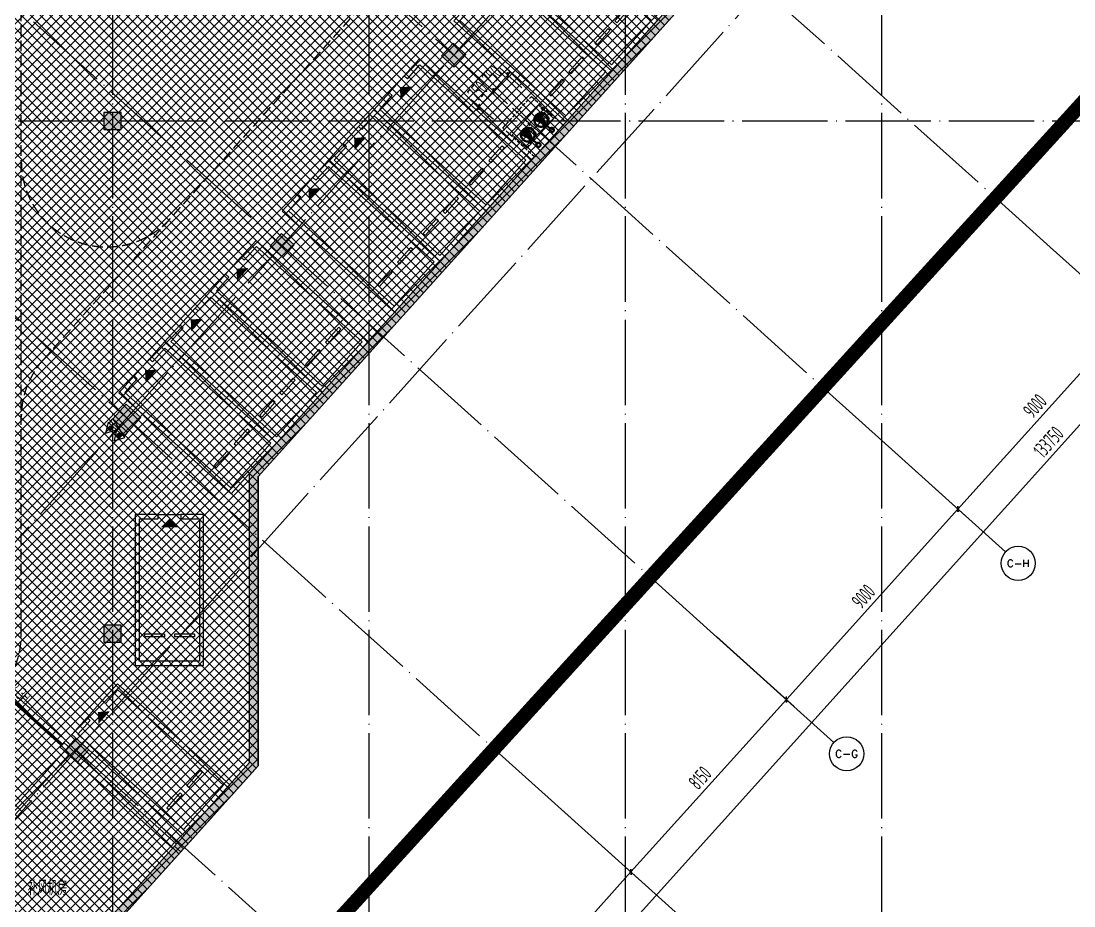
# Model space of a CAD drawing. Extents: x -473190 to 2138458, y -81875 to 2633646.
# Drawn here: x 31943 to 68907, y -16754 to 14318 of the extents above; entities that cross this region are included whole.
import ezdxf
from ezdxf.enums import TextEntityAlignment as Align

# ---------------------------------------------------------------- set-up
doc = ezdxf.new("R2010")
doc.units = 0
doc.header["$LTSCALE"] = 1000
for name, pattern in [('__DASH', [0.35, 0.25, -0.1]), ('ACAD_ISO05W100', [34, 24, -3, 0.5, -3, 0.5, -3]), ('DASH', [0.35, 0.25, -0.1]), ('DOTE', [2.42, 2, -0.2, 0.02, -0.2]), ('排水', [1.1, 1, -0.1])]:
    doc.linetypes.add(name, pattern=pattern)
for name, color, linetype in [('00-停车位', 67, 'Continuous'), ('A-COLUMN', 2, 'Continuous'), ('A-REDLINE', 1, 'ACAD_ISO05W100'), ('A-ROOM_NAME', 23, 'Continuous'), ('A-WALL', 2, 'Continuous'), ('A-WINDOW', 4, 'Continuous'), ('AXIS', 3, 'Continuous'), ('AXIS_TEXT', 7, 'Continuous'), ('DOOR_FIRE_TEXT', 7, 'Continuous'), ('DOTE', 1, 'DOTE'), ('PUB_DIM', 3, 'Continuous'), ('PUB_HATCH', 8, 'Continuous'), ('W-EQUIP_消火栓', 7, 'Continuous'), ('W-EQUIP_灭火器', 7, 'Continuous'), ('排水', 4, 'Continuous'), ('索引线', 252, 'Continuous'), ('车行线', 4, 'Continuous'), ('集水坑', 4, 'Continuous'), ('雨棚投影', 147, 'Continuous')]:
    doc.layers.add(name, color=color, linetype=linetype)
doc.layers.add('GPS-污水', color=2, linetype='排水', lineweight=40)
doc.styles.add('8B2_02', font='tssdeng.shx', dxfattribs={"width": 0.6, "bigfont": 'TSSDCHN.shx'})
doc.styles.add('_TCH_AXIS', font='COMPLEX', dxfattribs={"bigfont": 'GBCBIG'})
doc.styles.add('_TCH_DIM_T3', font='tssdeng.shx', dxfattribs={"width": 0.564706, "bigfont": '@@@tssdchn.shx'})
doc.styles.add('_TCH_WINDOW', font='tssdeng.shx', dxfattribs={"width": 0.8, "height": 3.5, "bigfont": 'tssdchn.shx'})
doc.styles.add('COMPLEX', font='COMPLEX.shx', dxfattribs={"width": 0.65})
doc.styles.get("Standard").update_dxf_attribs({"font": 'gbenor.shx', "bigfont": 'gbcbig.shx'})
doc.dimstyles.new('_TCH_ARCH&&150', dxfattribs={"dimtxt": 525, "dimasz": 150, "dimexe": 375, "dimexo": 450, "dimgap": 150, "dimtad": 1, "dimdec": 0, "dimzin": 0, "dimdsep": 46, "dimtxsty": '_TCH_DIM_T3', "dimblk": 'ARCHTICK', "dimcen": 0.09, "dimclrt": 7, "dimazin": 2, "dimtfac": 1, "dimtdec": 0, "dimtix": 1, "dimtmove": 2, "dimatfit": 3, "dimfxl": 0, "dimtolj": 1, "dimtzin": 0, "dimarcsym": 0})

# ---------------------------------------------------------------- blocks, each defined once
blk = doc.blocks.new('车位2400x5300')
at = {"layer": '00-停车位', "color": 251}
for p, q in [((-875, -1000), (-175, -1000)), ((-875, -1100), (-875, -1000)), ((-875, -1100), (-175, -1100)), ((-175, -1100), (-175, -1000)), ((175, -1000), (875, -1000)), ((175, -1100), (175, -1000)), ((175, -1100), (875, -1100)), ((875, -1100), (875, -1000)), ((400, -5300), (-400, -5300))]:
    blk.add_line(p, q, dxfattribs=at)
blk.add_lwpolyline([(400, -5150), (400, -5300), (1200, -5300), (1200, 0), (-1200, 0), (-1200, -5300), (-400, -5300), (-400, -5150), (-1050, -5150), (-1050, -150), (1050, -150), (1050, -5150), (400, -5150)], dxfattribs=at)
blk.add_lwpolyline([(0, -5150, 0, 600, 0), (0, -4850, 600, 600, 0)], format="xyseb", dxfattribs=at)
blk = doc.blocks.new('A$C796A13F6')
at = {"layer": '车行线', "linetype": '__DASH', "ltscale": 1.5}
for points in [[(-35879, -156171), (-3771, -120511, 0.185339), (-3000, -118503), (-3000, -3000)], [(-66275, -192613), (-61078, -192613, 0.212557), (-58849, -191620), (-37421, -167821, 0.185339), (-36650, -165814), (-36650, -73088)], [(-36650, -149212), (-36650, -149212, 0.687281), (-31421, -151219), (-31421, -151219)], [(-35879, -156171), (-35879, -156171, 0.185339), (-36650, -158179), (-36650, -158179)]]:
    blk.add_lwpolyline(points, format="xyb", dxfattribs=at)
blk = doc.blocks.new('$SB01_1')
h = blk.add_hatch(color=256)
h.dxf.hatch_style = 1
h.paths.add_polyline_path([(-0.381, -0.323), (0.5, 0), (-0.381, 0.323)])
h.paths.add_polyline_path([(0, 0), (0.002, 0), (0.002, 0.001), (0, 0.001)], flags=24)
h.paths.add_polyline_path([(0, -0.002), (0.003, -0.002), (0.003, -0.001), (0, -0.001)], flags=24)
h.paths.add_polyline_path([(0, -0.003), (0.003, -0.003), (0.003, -0.002), (0, -0.002)], flags=24)
for p, q in [((0.5, 0), (-0.381, 0.323)), ((-0.381, 0.323), (-0.381, -0.323)), ((0.5, 0), (-0.381, -0.323))]:
    blk.add_line(p, q)
blk.add_circle((0, 0), 0.5)
at = {"flags": 1}
for tag, p in [('UNIT', (0, 0)), ('SPEC', (0, -0.002)), ('WHAT', (0, -0.003))]:
    blk.add_attdef(tag, p, '', height=0.001, dxfattribs=at)
blk = doc.blocks.new('人防集水坑')
at = {"layer": 'GPS-污水', "linetype": '排水'}
for p, q in [((307486, 701151), (307284, 701151)), ((307486, 700451), (307284, 700451))]:
    blk.add_line(p, q, dxfattribs=at)
for centre in [(307561, 701151), (307561, 700451)]:
    blk.add_circle(centre, 75, dxfattribs=at)
at = {"layer": '集水坑', "linetype": 'DASH', "ltscale": 0.5}
blk.add_lwpolyline([(306241, 700051), (306241, 701551), (307741, 701551), (307741, 700051)], close=True, dxfattribs=at)
at = {"layer": '集水坑', "linetype": 'Continuous', "ltscale": 0.5}
for points in [[(306641, 701501), (306641, 700801), (307341, 700801), (307341, 701501)], [(306641, 700801), (306641, 700101), (307341, 700101), (307341, 700801)]]:
    blk.add_lwpolyline(points, close=True, dxfattribs=at)
at = {"layer": '集水坑', "linetype": 'DASH', "ltscale": 0.5}
for points in [[(307341, 700801), (307237, 701397), (306641, 701501)], [(307347, 700101), (307243, 700697), (306647, 700801)]]:
    blk.add_lwpolyline(points, dxfattribs=at)
at = {"layer": 'GPS-污水', "linetype": '排水', "xscale": -480.0000000000002, "yscale": 480.0000000000002, "zscale": 480.0000000000002, "rotation": 176.2535374729293}
for p in [(307045, 701164, 0), (307045, 700464, 0)]:
    blk.add_blockref('$SB01_1', p, dxfattribs=at)
blk = doc.blocks.new('_ArchTick')
at = {"color": 0, "linetype": 'ByBlock', "const_width": 0.4}
blk.add_lwpolyline([(-0.5, -0.5), (0.5, 0.5)], dxfattribs=at)
blk = doc.blocks.new('*D5279')
at = {"layer": 'Defpoints', "color": 0, "transparency": 16777216}
for p in [(138010, -175366), (138841, -176114), (138339, -176671)]:
    blk.add_point(p, dxfattribs=at)
at = {"layer": 'PUB_DIM', "color": 0, "lineweight": -2, "transparency": 16777216}
for p, q in [((138507, -175813), (137731, -175115)), ((137508, -175923), (138010, -175366)), ((138010, -175366), (138110, -175254)), ((138005, -176370), (137229, -175672)), ((137508, -175923), (137408, -176034))]:
    blk.add_line(p, q, dxfattribs=at)
at = {"layer": 'PUB_DIM', "color": 0, "lineweight": -2, "transparency": 16777216, "xscale": 150, "yscale": 150, "zscale": 150}
for p, rotation in [((138010, -175366), 227.9999999908041), ((137508, -175923), 47.99999999080414)]:
    blk.add_blockref('_ArchTick', p, dxfattribs=dict(at, rotation=rotation))
at = {"layer": 'PUB_DIM', "color": 7, "transparency": 16777216, "insert": (137452, -175368), "char_height": 525, "attachment_point": 5, "rotation": 48, "style": '_TCH_DIM_T3'}
blk.add_mtext('\\A1;750', dxfattribs=at)
blk = doc.blocks.new('*D5280')
at = {"layer": 'Defpoints', "color": 0, "transparency": 16777216}
for p in [(138512, -174808), (139343, -175557), (138841, -176114)]:
    blk.add_point(p, dxfattribs=at)
at = {"layer": 'PUB_DIM', "color": 0, "lineweight": -2, "transparency": 16777216}
for p, q in [((138010, -175366), (138512, -174808)), ((139008, -175255), (138233, -174557)), ((138512, -174808), (138612, -174697)), ((138507, -175813), (137731, -175115)), ((138010, -175366), (137910, -175477))]:
    blk.add_line(p, q, dxfattribs=at)
at = {"layer": 'PUB_DIM', "color": 0, "lineweight": -2, "transparency": 16777216, "xscale": 150, "yscale": 150, "zscale": 150}
for p, rotation in [((138512, -174808), 227.9999999908028), ((138010, -175366), 47.99999999080278)]:
    blk.add_blockref('_ArchTick', p, dxfattribs=dict(at, rotation=rotation))
at = {"layer": 'PUB_DIM', "color": 7, "transparency": 16777216, "insert": (137954, -174811), "char_height": 525, "attachment_point": 5, "rotation": 48, "style": '_TCH_DIM_T3'}
blk.add_mtext('\\A1;750', dxfattribs=at)
blk = doc.blocks.new('_AXISO')
blk.add_circle((0, 0), 0.5)
at = {"layer": 'AXIS_TEXT', "style": 'COMPLEX', "width": 1.041667}
blk.add_attdef('A', text='', height=0.56, dxfattribs=at).set_placement((-0.25, -0.28), (0.25, -0.28), align=Align.FIT)
blk = doc.blocks.new('*D5435')
at = {"layer": 'AXIS', "color": 0, "lineweight": -2, "transparency": 16777216}
for p, q in [((-92922, -106099), (-89299, -109361)), ((-179074, -208505), (-89577, -109110)), ((-182418, -205494), (-178795, -208756))]:
    blk.add_line(p, q, dxfattribs=at)
at = {"layer": 'Defpoints', "color": 0, "transparency": 16777216}
for p in [(-93256, -105798), (-89577, -109110), (-182752, -205193)]:
    blk.add_point(p, dxfattribs=at)
at = {"layer": 'AXIS', "color": 0, "lineweight": -2, "transparency": 16777216, "xscale": 150, "yscale": 150, "zscale": 150}
for p, rotation in [((-89577, -109110), 47.99999999999579), ((-179074, -208505), 227.9999999999958)]:
    blk.add_blockref('_ArchTick', p, dxfattribs=dict(at, rotation=rotation))
at = {"layer": 'AXIS', "color": 7, "transparency": 16777216, "insert": (-134632, -158532), "char_height": 525, "attachment_point": 5, "rotation": 48, "style": '_TCH_DIM_T3'}
blk.add_mtext('\\A1;133750', dxfattribs=at)
blk = doc.blocks.new('*D5440')
at = {"layer": 'AXIS', "color": 0, "lineweight": -2, "transparency": 16777216}
for p, q in [((-151738, -171421), (-149007, -173880)), ((-155877, -180949), (-149286, -173629)), ((-158329, -178741), (-155598, -181200))]:
    blk.add_line(p, q, dxfattribs=at)
at = {"layer": 'Defpoints', "color": 0, "transparency": 16777216}
for p in [(-152073, -171120), (-149286, -173629), (-158664, -178440)]:
    blk.add_point(p, dxfattribs=at)
at = {"layer": 'AXIS', "color": 0, "lineweight": -2, "transparency": 16777216, "xscale": 150, "yscale": 150, "zscale": 150}
for p, rotation in [((-149286, -173629), 47.99999999999579), ((-155877, -180949), 227.9999999999958)]:
    blk.add_blockref('_ArchTick', p, dxfattribs=dict(at, rotation=rotation))
at = {"layer": 'AXIS', "color": 7, "transparency": 16777216, "insert": (-152888, -177013), "char_height": 525, "attachment_point": 5, "rotation": 48, "style": '_TCH_DIM_T3'}
blk.add_mtext('\\A1;9850', dxfattribs=at)
blk = doc.blocks.new('*D5441')
at = {"layer": 'AXIS', "color": 0, "lineweight": -2, "transparency": 16777216}
for p, q in [((-146285, -165365), (-143554, -167824)), ((-149286, -173629), (-143832, -167573)), ((-151738, -171421), (-149007, -173880))]:
    blk.add_line(p, q, dxfattribs=at)
at = {"layer": 'Defpoints', "color": 0, "transparency": 16777216}
for p in [(-146619, -165063), (-143832, -167573), (-152073, -171120)]:
    blk.add_point(p, dxfattribs=at)
at = {"layer": 'AXIS', "color": 0, "lineweight": -2, "transparency": 16777216, "xscale": 150, "yscale": 150, "zscale": 150}
for p, rotation in [((-143832, -167573), 47.99999999999583), ((-149286, -173629), 227.9999999999959)]:
    blk.add_blockref('_ArchTick', p, dxfattribs=dict(at, rotation=rotation))
at = {"layer": 'AXIS', "color": 7, "transparency": 16777216, "insert": (-146866, -170325), "char_height": 525, "attachment_point": 5, "rotation": 48, "style": '_TCH_DIM_T3'}
blk.add_mtext('\\A1;8150', dxfattribs=at)
blk = doc.blocks.new('*D5442')
at = {"layer": 'AXIS', "color": 0, "lineweight": -2, "transparency": 16777216}
for p, q in [((-140263, -158676), (-137532, -161135)), ((-143832, -167573), (-137810, -160884)), ((-146285, -165365), (-143554, -167824))]:
    blk.add_line(p, q, dxfattribs=at)
at = {"layer": 'Defpoints', "color": 0, "transparency": 16777216}
for p in [(-140597, -158375), (-137810, -160884), (-146619, -165063)]:
    blk.add_point(p, dxfattribs=at)
at = {"layer": 'AXIS', "color": 0, "lineweight": -2, "transparency": 16777216, "xscale": 150, "yscale": 150, "zscale": 150}
for p, rotation in [((-137810, -160884), 47.99999999999573), ((-143832, -167573), 227.9999999999958)]:
    blk.add_blockref('_ArchTick', p, dxfattribs=dict(at, rotation=rotation))
at = {"layer": 'AXIS', "color": 7, "transparency": 16777216, "insert": (-141128, -163952), "char_height": 525, "attachment_point": 5, "rotation": 48, "style": '_TCH_DIM_T3'}
blk.add_mtext('\\A1;9000', dxfattribs=at)
blk = doc.blocks.new('*D5443')
at = {"layer": 'AXIS', "color": 0, "lineweight": -2, "transparency": 16777216}
for p, q in [((-134240, -151988), (-131509, -154447)), ((-137810, -160884), (-131788, -154196)), ((-140263, -158676), (-137532, -161135))]:
    blk.add_line(p, q, dxfattribs=at)
at = {"layer": 'Defpoints', "color": 0, "transparency": 16777216}
for p in [(-134575, -151687), (-131788, -154196), (-140597, -158375)]:
    blk.add_point(p, dxfattribs=at)
at = {"layer": 'AXIS', "color": 0, "lineweight": -2, "transparency": 16777216, "xscale": 150, "yscale": 150, "zscale": 150}
for p, rotation in [((-131788, -154196), 47.99999999999585), ((-137810, -160884), 227.9999999999959)]:
    blk.add_blockref('_ArchTick', p, dxfattribs=dict(at, rotation=rotation))
at = {"layer": 'AXIS', "color": 7, "transparency": 16777216, "insert": (-135106, -157264), "char_height": 525, "attachment_point": 5, "rotation": 48, "style": '_TCH_DIM_T3'}
blk.add_mtext('\\A1;9000', dxfattribs=at)
blk = doc.blocks.new('*D5444')
at = {"layer": 'AXIS', "color": 0, "lineweight": -2, "transparency": 16777216}
for p, q in [((-128218, -145300), (-125487, -147759)), ((-131788, -154196), (-125766, -147508)), ((-134240, -151988), (-131509, -154447))]:
    blk.add_line(p, q, dxfattribs=at)
at = {"layer": 'Defpoints', "color": 0, "transparency": 16777216}
for p in [(-128553, -144999), (-125766, -147508), (-134575, -151687)]:
    blk.add_point(p, dxfattribs=at)
at = {"layer": 'AXIS', "color": 0, "lineweight": -2, "transparency": 16777216, "xscale": 150, "yscale": 150, "zscale": 150}
for p, rotation in [((-125766, -147508), 47.99999999999585), ((-131788, -154196), 227.9999999999959)]:
    blk.add_blockref('_ArchTick', p, dxfattribs=dict(at, rotation=rotation))
at = {"layer": 'AXIS', "color": 7, "transparency": 16777216, "insert": (-129083, -150576), "char_height": 525, "attachment_point": 5, "rotation": 48, "style": '_TCH_DIM_T3'}
blk.add_mtext('\\A1;9000', dxfattribs=at)
blk = doc.blocks.new('$TwtSys$00000434')
for p, q in [((-0.5, 0.5), (-0.5, -0.5)), ((-0.5, -0.5), (0.5, 0.5)), ((0.5, 0.5), (-0.5, 0.5)), ((0.5, -0.5), (0.5, 0.5)), ((-0.5, -0.5), (0.5, -0.5))]:
    blk.add_line(p, q)
blk.add_solid([(0.5, -0.5), (0.5, 0.5), (-0.5, -0.5)])
blk = doc.blocks.new('$TwtSys$00000546')
h = blk.add_hatch()
h.set_pattern_fill('ANSI31', color=256, scale=200, style=0)
h.set_pattern_definition([(45, (-38543.802, -6670.83), (-17.67767, 17.67767), [])])
h.paths.add_polyline_path([(-65, 174), (65, 174), (65, 44), (-65, 44)])
for points in [[(0, 344), (-198, 0), (198, 0)], [(-65, 174), (65, 174), (65, 44), (-65, 44)]]:
    blk.add_lwpolyline(points, close=True)
blk = doc.blocks.new('_FZH')
blk.add_lwpolyline([(-0.5, -0.5), (0.5, -0.5), (0.5, 0.5), (-0.5, 0.5)], close=True)
at = {"layer": 'PUB_HATCH'}
blk.add_solid([(-0.5, -0.5), (0.5, -0.5), (-0.5, 0.5), (0.5, 0.5)], dxfattribs=at)
blk = doc.blocks.new('zzzzzzzzzzzzzzzz')
at = {"layer": 'PUB_HATCH'}
for points in [[(22056, -331629), (22356, -331744), (40883, -311168), (40660, -310968)], [(22056, -341791), (22356, -341906), (22356, -331744), (22056, -331629)], [(22356, -341906), (22056, -341791), (19416, -344723), (19639, -344924)], [(19639, -344924), (19416, -344723), (15000, -349628), (15223, -349829)]]:
    blk.add_hatch(color=256, dxfattribs=at).paths.add_polyline_path(points)
at = {"layer": 'A-WALL'}
for p, q in [((22056, -331629), (40660, -310968)), ((22356, -331744), (40883, -311168)), ((22056, -341791), (22056, -331629)), ((22356, -341906), (22356, -331744)), ((22056, -341791), (19416, -344723)), ((22356, -341906), (19639, -344924)), ((19416, -344723), (15000, -349628)), ((19639, -344924), (19416, -344723)), ((19639, -344924), (15223, -349829))]:
    blk.add_line(p, q, dxfattribs=at)
at = {"layer": 'A-COLUMN'}
for p, xscale, yscale, zscale, rotation in [((29219, -316949), 600.0000000000256, 600.0000000000256, 600.0000000000256, 47.99999999999824), ((17241, -319260), 600, 600, 600, 90), ((23197, -323637), 600.0000000000256, 600.0000000000256, 600.0000000000256, 47.99999999999824), ((17744, -329694), 700.000000000142, 700.000000000142, 700.000000000142, 47.99999999999633), ((17241, -337260), 600, 600, 600, 90), ((15983, -341363), 600.0000000000256, 600.0000000000256, 600.0000000000256, 47.99999999999824)]:
    blk.add_blockref('_FZH', p, dxfattribs=dict(at, xscale=xscale, yscale=yscale, zscale=zscale, rotation=rotation))
blk = doc.blocks.new('ADFASDF')
h = blk.add_hatch()
h.set_pattern_fill('ANSI37', color=8, scale=150)
h.set_pattern_definition([(45, (0, 0), (-168.3798, 168.3798), []), (135, (0, 0), (-168.3798, -168.3798), [])])
h.paths.add_polyline_path([(521397, 239186), (521397, 224886), (539697, 224886), (539697, 169261), (524947, 169261), (524947, 171211), (527822, 171211), (527922, 176611), (501318, 176611), (501125, 109884), (530547, 109887), (530547, 107449), (538188, 100503), (536147, 98236), (540086, 94690), (517812, 69953), (517812, 59790), (482108, 20136), (405247, 20136), (405247, 26086), (391997, 40436), (391997, 64736), (399997, 64738), (399997, 239186), (409022, 239186)])
blk.add_lwpolyline([(501318, 176611), (501125, 109884), (530547, 109887), (530547, 107449), (538188, 100503), (536147, 98236), (540086, 94690), (517812, 69953), (517812, 59790), (482108, 20136), (405247, 20136), (405247, 26086), (391997, 40436), (391997, 64736), (399997, 64738), (399997, 239186)])
blk = doc.blocks.new('$DorLib2D$00000213')
at = {"color": 0, "linetype": 'DASH', "const_width": 0.02}
blk.add_lwpolyline([(0.5, 0), (-0.5, 0)], dxfattribs=at)
blk = doc.blocks.new('A$C3672542B')
at = {"layer": '排水', "color": 3, "linetype": 'DASH'}
for points in [[(139251, -173804.6, 0, 0, 0), (139303.7, -174810, 160, 0, 0), (139335.1, -175409.2, 0, 0, 0)], [(136587.2, -176763.1, 0, 0, 0), (137592.5, -176710.4, 160, 0, 0), (138191.7, -176679, 0, 0, 0)]]:
    blk.add_lwpolyline(points, format="xyseb", dxfattribs=at)
at = {"layer": '集水坑', "linetype": 'Continuous', "rotation": 317.9999999908049}
blk.add_blockref('人防集水坑', (-557667.7, -491995.1), dxfattribs=at)
at = {"layer": 'PUB_DIM'}
for p1, p2, picture, middle in [((138841, -176113.9), (139342.8, -175556.5), '*D5280', (137954.3, -174811)), ((138339.1, -176671.3), (138841, -176113.9), '*D5279', (137452.5, -175368.3))]:
    dim = blk.add_aligned_dim(p1=p1, p2=p2, distance=1118.3, dimstyle='_TCH_ARCH&&150', dxfattribs=at)
    dim.commit()
    dim.dimension.update_dxf_attribs({"geometry": picture, "text_midpoint": middle})
blk = doc.blocks.new('A$C4F5A101F')
at = {"layer": 'AXIS'}
for p, q in [((-134574.8, -151686.8), (-130115.9, -155701.6)), ((-140597, -158375.1), (-136138.1, -162389.9)), ((-146619.2, -165063.4), (-142160.3, -169078.2)), ((-152072.6, -171120.1), (-147613.7, -175134.8))]:
    blk.add_line(p, q, dxfattribs=at)
at = {"layer": 'DOTE', "color": 16, "linetype": 'DOTE', "ltscale": 1.5}
for p, q in [((-167489.7, 16373.7), (-167489.7, -213765.2)), ((-158489.7, 16373.7), (-158489.7, -213765.2)), ((-149489.7, 16373.7), (-149489.7, -213765.2)), ((-140489.7, 16373.7), (-140489.7, -213765.2)), ((-297848.4, -147257.4), (-39660.8, -147257.4))]:
    blk.add_line(p, q, dxfattribs=at)
at = {"layer": 'DOTE', "color": 127, "linetype": 'DOTE', "ltscale": 1.5}
for p, q in [((-204013.3, -198812), (-71274.2, -51390.3)), ((-199059.6, -203024.4), (-66443.7, -55739.6)), ((-158214, -130402), (-134574.8, -151686.8)), ((-164236.1, -137090.3), (-140597, -158375.1)), ((-170258.3, -143778.6), (-146619.2, -165063.4)), ((-175711.7, -149835.3), (-152072.6, -171120.1)), ((-182302.7, -157155.2), (-158663.5, -178440))]:
    blk.add_line(p, q, dxfattribs=at)
at = {"layer": 'AXIS'}
ref = blk.add_blockref('_AXISO', (-135692.2, -162791.4), dxfattribs=dict(at, xscale=1200, yscale=1200, zscale=1200))
ref.add_attrib('A', 'C-H', dxfattribs={"layer": 'AXIS_TEXT', "height": 251.23, "style": '_TCH_AXIS'}).set_placement((-136093, -162917), (-135291.5, -162917), align=Align.FIT)
ref = blk.add_blockref('_AXISO', (-141714.4, -169479.7), dxfattribs=dict(at, xscale=1200, yscale=1200, zscale=1200))
ref.add_attrib('A', 'C-G', dxfattribs={"layer": 'AXIS_TEXT', "height": 258.24, "style": '_TCH_AXIS'}).set_placement((-142114.1, -169608.8), (-141314.7, -169608.8), align=Align.FIT)
for p1, p2, distance, picture, middle in [((-182752.2, -205193.2), (-93256, -105797.6), -4950, '*D5435', (-134632.1, -158531.6)), ((-134574.8, -151686.8), (-128552.6, -144998.5), -3750, '*D5444', (-129083.5, -150575.9)), ((-140597, -158375.1), (-134574.8, -151686.8), -3750, '*D5443', (-135105.7, -157264.2)), ((-146619.2, -165063.4), (-140597, -158375.1), -3750, '*D5442', (-141127.8, -163952.5)), ((-152072.6, -171120.1), (-146619.2, -165063.4), -3750, '*D5441', (-146865.6, -170325)), ((-158663.5, -178440), (-152072.6, -171120.1), -3750, '*D5440', (-152887.8, -177013.3))]:
    dim = blk.add_aligned_dim(p1=p1, p2=p2, distance=distance, dimstyle='_TCH_ARCH&&150', dxfattribs=at)
    dim.commit()
    dim.dimension.update_dxf_attribs({"geometry": picture, "text_midpoint": middle})

msp = doc.modelspace()

# ---------------------------------------------------------------- hatches: boundary and pattern name
at = {"layer": 'PUB_HATCH'}
for points in [[(39967.4, -1557.9), (40267.4, -1673), (58793.7, 18902.5), (58570.7, 19103.2)], [(39967.4, -11720.3), (40267.4, -11835.5), (40267.4, -1673), (39967.4, -1557.9)], [(40267.4, -11835.5), (39967.4, -11720.3), (37327.3, -14652.4), (37550.2, -14853.2)], [(37550.2, -14853.2), (37327.3, -14652.4), (32911, -19557.2), (33134, -19757.9)]]:
    msp.add_hatch(color=256, dxfattribs=at).paths.add_polyline_path(points)

# ---------------------------------------------------------------- linework, layer by layer
at = {"layer": 'A-REDLINE', "const_width": 500, "flags": 128}
msp.add_lwpolyline([(-89481.4, 187228.8), (-75385.8, 185854.4), (-61257.6, 184872), (-47107.5, 184282.2), (-32946.4, 184085.6), (42633, 184085.6), (118212.3, 184085.6), (125682.3, 183899.5), (133133.8, 183341.6), (140548.2, 182413.3), (147907.2, 181116.9), (155192.5, 179455.7), (162386.1, 177433.7), (169470, 175056), (176426.7, 172328.4), (183239, 169257.8), (189889.9, 165851.8), (196362.9, 162118.7), (202642, 158068), (131057.9, 79413.7), (59473.8, 759.5), (-12110.3, -77894.8), (-89481.4, -55567.9), (-89481.4, 65830.4)], close=True, dxfattribs=at)
at = {"layer": 'A-WALL'}
for p, q in [((39967.4, -1557.9), (58570.7, 19103.2)), ((40267.4, -1673), (58793.7, 18902.5)), ((39967.4, -11720.3), (39967.4, -1557.9)), ((40267.4, -11835.5), (40267.4, -1673)), ((33455.5, -11031.7), (33321.7, -11180.4)), ((33827.1, -11366.3), (33455.5, -11031.7)), ((33470.3, -11314.2), (28987.1, -16293.3)), ((29135.8, -16427.1), (33619, -11448)), ((33321.7, -11180.4), (33693.3, -11514.9)), ((33619, -11448), (33470.3, -11314.2)), ((33827.1, -11366.3), (37394.2, -14578.1)), ((33693.3, -11514.9), (37260.4, -14726.8)), ((39967.4, -11720.3), (37327.3, -14652.4)), ((40267.4, -11835.5), (37550.2, -14853.2)), ((37327.3, -14652.4), (32911, -19557.2)), ((37550.2, -14853.2), (33134, -19757.9))]:
    msp.add_line(p, q, dxfattribs=at)

# ---------------------------------------------------------------- block references
for name, p in [('A$C3672542B', (-89481.4, 187228.8)), ('ADFASDF', (-477545, -71625.7)), ('A$C796A13F6', (68602.3, 158598.1))]:
    msp.add_blockref(name, p)
at = {"layer": '00-停车位'}
for p, rotation in [((53485.3, 13455.3), 228.0000000141129), ((51879.4, 11671.8), 228.0000000141129), ((49069.1, 8550.6), 228.0000000141129), ((47463.2, 6767), 228.0000000141129), ((45857.2, 4983.5), 228.0000000141129), ((43331.3, 2178.1), 228.0000000141129), ((41725.4, 394.6), 228.0000000141129), ((40119.4, -1389), 228.0000000141129), ((37152.3, -8306), 180), ((38464.8, -13389.1), 228.0000000068955)]:
    msp.add_blockref('车位2400x5300', p, dxfattribs=dict(at, rotation=rotation))
at = {"layer": 'A-WINDOW'}
ref = msp.add_blockref('$DorLib2D$00000213', (31345, -9265.9), dxfattribs=dict(at, xscale=5500, yscale=-5500, zscale=200, rotation=317.999999999996))
ref.add_attrib('A', 'FJL5522-3H', (30762, -8530.1), dxfattribs={"layer": 'DOOR_FIRE_TEXT', "height": 446.25, "rotation": 318, "style": '_TCH_WINDOW', "width": 0.564706})
at = {"layer": 'W-EQUIP_消火栓', "xscale": -700, "yscale": 200, "zscale": 700, "rotation": 137.999994991042}
msp.add_blockref('$TwtSys$00000434', (35358, 38.7), dxfattribs=at)
at = {"layer": 'W-EQUIP_灭火器', "rotation": 137.9999949910419}
for p in [(35143.7, 97.2), (35438.6, -168.3)]:
    msp.add_blockref('$TwtSys$00000546', p, dxfattribs=at)
at = {"layer": '索引线', "color": 0}
msp.add_blockref('zzzzzzzzzzzzzzzz', (17910.9, 330071), dxfattribs=at)
at = {"layer": '雨棚投影', "linetype": 'DASH', "lineweight": -3, "ltscale": 2}
msp.add_blockref('A$C4F5A101F', (202642, 158068), dxfattribs=at)

# ---------------------------------------------------------------- texts
at = {"layer": 'A-ROOM_NAME', "style": '8B2_02', "width": 0.6}
msp.add_text('补风机房', height=525, dxfattribs=at).set_placement((32181.8, -16382.1))

doc.saveas('drawing.dxf')
